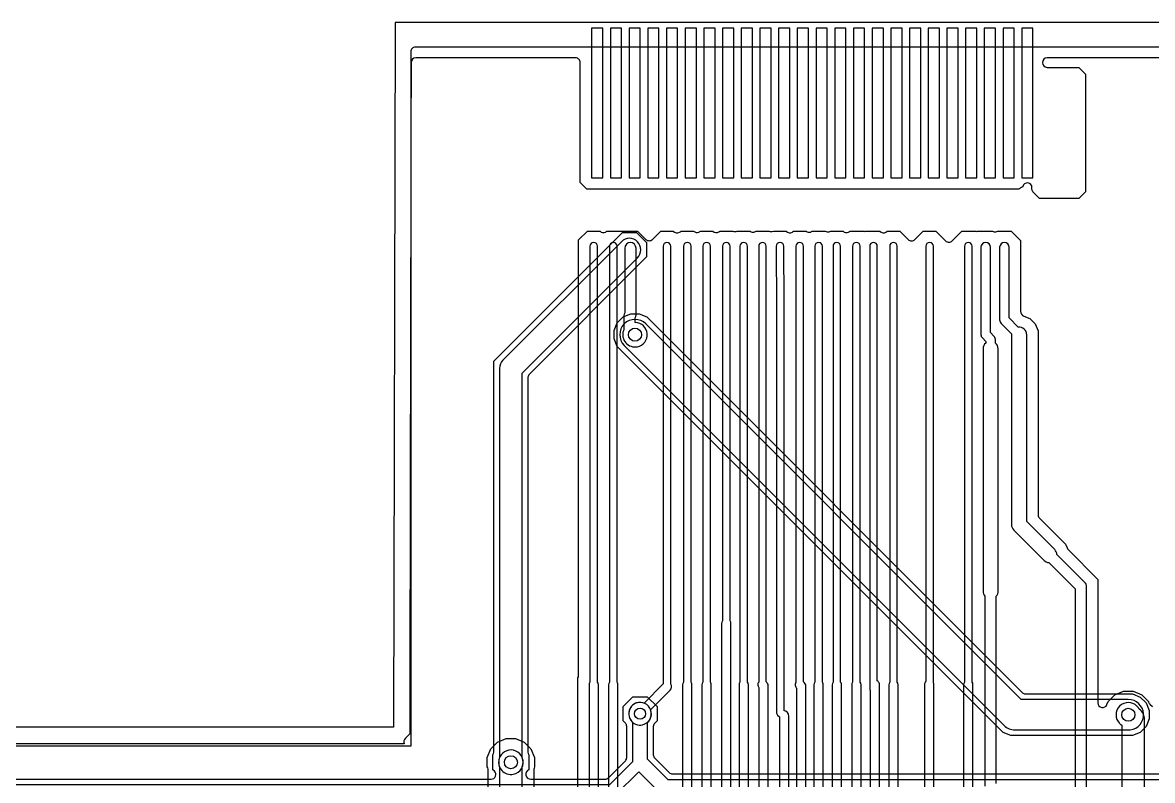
# Model space of a CAD drawing. Header units: millimetres. Extents: x -2 to 198, y 1 to 114.
# Drawn here: x 77.11 to 107.32, y 93.5 to 113.75 of the extents above; entities that cross this region are included whole.
import ezdxf

# ---------------------------------------------------------------- set-up
doc = ezdxf.new("R2010")
doc.units = ezdxf.units.MM

msp = doc.modelspace()

# ---------------------------------------------------------------- linework, layer by layer
at = {"layer": '16_copper'}
for points in [[(159.125, 93.99), (108.902, 93.99), (108.902, 112.973, 0.414214), (108.777, 113.098), (87.615, 113.098, 0.414214), (87.49, 112.973), (87.49, 94.411), (31.86, 94.411, 0.052526)], [(41.17, 93.529), (89.64, 93.529, 0.668185), (89.729, 93.743), (89.69, 93.781), (89.69, 94.182, 0.15245), (89.713, 94.253), (89.713, 104.7), (93.15, 108.138), (93.529, 108.138), (93.797, 107.87), (93.797, 107.491), (90.664, 104.358, 0.198912), (90.627, 104.27), (90.627, 94.253, 0.13048), (90.65, 94.182), (90.65, 93.781, 0.82858), (90.7, 93.529), (92.689, 93.529, 0.198912), (92.778, 93.566), (93.23, 94.018, 0.198912), (93.267, 94.107), (93.267, 94.938, 0.198912), (93.23, 95.027), (93.168, 95.089), (93.168, 95.466), (93.434, 95.732), (93.811, 95.732), (94.077, 95.466), (94.077, 95.089), (94.015, 95.027, 0.198912), (93.978, 94.938), (93.978, 94.179, 0.198912), (94.015, 94.09), (94.402, 93.703, 0.198912), (94.491, 93.666), (157.965, 93.666)], [(157.817, 93.514), (94.376, 93.514), (93.826, 94.064), (93.826, 95.053, 0.985666), (93.425, 95.508), (93.392, 95.475, 0.405782), (93.419, 95.053), (93.419, 93.992), (92.804, 93.377), (41.054, 93.377, 0.394851), (40.777, 93.368), (34.085, 86.677), (26.428, 86.716, 1), (26.426, 86.31), (34.168, 86.27), (34.179, 86.271, 0.186646), (34.313, 86.329), (41.055, 93.072), (92.868, 93.072, 0.198912), (92.975, 93.117), (93.587, 93.728), (94.148, 93.167, 0.198912), (94.291, 93.107), (157.733, 93.107)]]:
    msp.add_lwpolyline(points, format="xyb", dxfattribs=at)
for points in [[(90.234, 93.658, 0.467308), (90.475, 94.1), (90.475, 104.385), (93.555, 107.465, 1), (93.124, 107.896), (89.954, 104.727, 0.198912), (89.865, 104.511), (89.865, 94.1), (89.859, 94.085), (89.848, 94.044), (89.843, 94.001), (89.843, 93.959), (89.848, 93.916), (89.859, 93.875), (89.876, 93.835), (89.897, 93.798), (89.923, 93.764), (89.954, 93.733), (89.988, 93.707), (90.025, 93.686), (90.065, 93.669), (90.106, 93.658), (90.149, 93.653), (90.191, 93.653)], [(103.536, 94.691), (103.331, 94.776), (93.014, 105.093), (92.929, 105.299), (92.929, 105.521), (93.014, 105.727), (93.171, 105.884), (93.376, 105.969), (93.599, 105.969), (93.804, 105.884), (103.842, 95.845, 0.198912), (103.931, 95.809), (106.791, 95.809), (106.997, 95.724), (107.154, 95.567), (107.239, 95.361), (107.239, 95.139), (107.154, 94.933), (106.997, 94.776), (106.791, 94.691)], [(106.73, 94.847, 0.93983), (106.68, 95.656), (103.816, 95.656), (93.775, 105.697, 1), (93.2, 105.123), (103.36, 94.963, 0.198912), (103.648, 94.844), (106.68, 94.844)]]:
    msp.add_lwpolyline(points, format="xyb", close=True, dxfattribs=at)
at = {"layer": '1_copper'}
for points in [[(92.629, 113.601), (92.329, 113.601), (92.329, 109.601), (92.629, 109.601)], [(93.129, 113.601), (92.829, 113.601), (92.829, 109.601), (93.129, 109.601)], [(93.629, 113.601), (93.329, 113.601), (93.329, 109.601), (93.629, 109.601)], [(94.129, 113.601), (93.829, 113.601), (93.829, 109.601), (94.129, 109.601)], [(94.629, 113.601), (94.329, 113.601), (94.329, 109.601), (94.629, 109.601)], [(95.129, 113.601), (94.829, 113.601), (94.829, 109.601), (95.129, 109.601)], [(95.629, 113.601), (95.329, 113.601), (95.329, 109.601), (95.629, 109.601)], [(96.129, 113.601), (95.829, 113.601), (95.829, 109.601), (96.129, 109.601)], [(96.629, 113.601), (96.329, 113.601), (96.329, 109.601), (96.629, 109.601)], [(97.129, 113.601), (96.829, 113.601), (96.829, 109.601), (97.129, 109.601)], [(97.629, 113.601), (97.329, 113.601), (97.329, 109.601), (97.629, 109.601)], [(98.129, 113.601), (97.829, 113.601), (97.829, 109.601), (98.129, 109.601)], [(98.629, 113.601), (98.329, 113.601), (98.329, 109.601), (98.629, 109.601)], [(99.129, 113.601), (98.829, 113.601), (98.829, 109.601), (99.129, 109.601)], [(99.629, 113.601), (99.329, 113.601), (99.329, 109.601), (99.629, 109.601)], [(100.129, 113.601), (99.829, 113.601), (99.829, 109.601), (100.129, 109.601)], [(100.629, 113.601), (100.329, 113.601), (100.329, 109.601), (100.629, 109.601)], [(101.129, 113.601), (100.829, 113.601), (100.829, 109.601), (101.129, 109.601)], [(101.629, 113.601), (101.329, 113.601), (101.329, 109.601), (101.629, 109.601)], [(102.129, 113.601), (101.829, 113.601), (101.829, 109.601), (102.129, 109.601)], [(102.629, 113.601), (102.329, 113.601), (102.329, 109.601), (102.629, 109.601)], [(103.129, 113.601), (102.829, 113.601), (102.829, 109.601), (103.129, 109.601)], [(103.629, 113.601), (103.329, 113.601), (103.329, 109.601), (103.629, 109.601)], [(104.129, 113.601), (103.829, 113.601), (103.829, 109.601), (104.129, 109.601)]]:
    msp.add_lwpolyline(points, close=True, dxfattribs=at)
for points in [[(108.312, 112.809), (104.508, 112.809, 0.998875), (104.508, 112.556), (104.508, 112.556), (105.355, 112.556), (105.534, 112.377), (105.534, 109.225), (105.355, 109.046), (104.303, 109.046), (104.124, 109.225, 0.117702), (104.104, 109.289), (104.104, 109.343, 0.889589), (103.857, 109.372), (103.856, 109.363, 0.166497), (103.78, 109.32), (103.775, 109.315, 0.042958), (103.755, 109.296), (92.203, 109.296), (92.024, 109.475), (92.024, 112.684, 0.414214), (91.899, 112.809), (87.626, 112.809, 0.413591), (87.501, 112.684), (87.5, 112.297), (87.5, 112.297), (87.5, 112.297), (87.5, 112.172), (87.5, 112.172), (87.5, 112.172), (87.499, 112.047), (87.499, 112.047), (87.499, 112.047), (87.499, 111.922), (87.499, 111.922), (87.499, 111.922), (87.499, 111.797), (87.499, 111.797), (87.499, 111.797), (87.498, 111.672), (87.498, 111.672), (87.498, 111.672), (87.498, 111.547), (87.498, 111.547), (87.498, 111.547), (87.498, 111.422), (87.498, 111.422), (87.498, 111.422), (87.498, 111.297), (87.498, 111.297), (87.498, 111.297), (87.497, 111.172), (87.497, 111.172), (87.497, 111.172), (87.497, 111.047), (87.497, 111.047), (87.497, 111.047), (87.497, 110.922), (87.497, 110.922), (87.497, 110.922), (87.497, 110.797), (87.497, 110.797), (87.497, 110.797), (87.495, 110.047), (87.495, 110.047), (87.495, 110.047), (87.495, 109.922), (87.495, 109.922), (87.495, 109.922), (87.495, 109.797), (87.495, 109.797), (87.495, 109.797), (87.494, 109.672), (87.494, 109.672), (87.494, 109.672), (87.494, 109.547), (87.494, 109.547), (87.494, 109.547), (87.494, 109.422), (87.494, 109.422), (87.494, 109.422), (87.493, 109.297), (87.493, 109.297), (87.493, 109.297), (87.493, 109.172), (87.493, 109.172), (87.493, 109.172), (87.493, 109.047), (87.493, 109.047), (87.493, 109.047), (87.493, 108.922), (87.493, 108.922), (87.493, 108.922), (87.492, 108.797), (87.492, 108.797), (87.492, 108.797), (87.492, 108.672), (87.492, 108.672), (87.492, 108.672), (87.492, 108.547), (87.492, 108.547), (87.492, 108.547), (87.492, 108.422), (87.492, 108.422), (87.492, 108.422), (87.49, 107.672), (87.49, 107.672), (87.49, 107.672), (87.49, 107.547), (87.49, 107.547), (87.49, 107.547), (87.489, 107.422), (87.489, 107.422), (87.489, 107.422), (87.489, 107.297), (87.489, 107.297), (87.489, 107.297), (87.489, 107.172), (87.489, 107.172), (87.489, 107.172), (87.489, 107.047), (87.489, 107.047), (87.489, 107.047), (87.488, 106.922), (87.488, 106.922), (87.488, 106.922), (87.488, 106.797), (87.488, 106.797), (87.488, 106.797), (87.488, 106.672), (87.488, 106.672), (87.488, 106.672), (87.488, 106.547), (87.488, 106.547), (87.488, 106.547), (87.487, 106.422), (87.487, 106.422), (87.487, 106.422), (87.487, 106.297), (87.487, 106.297), (87.487, 106.297), (87.487, 106.172), (87.487, 106.172), (87.487, 106.172), (87.487, 106.047), (87.487, 106.047), (87.487, 106.047), (87.485, 105.297), (87.485, 105.297), (87.485, 105.297), (87.485, 105.172), (87.485, 105.172), (87.485, 105.172), (87.484, 105.047), (87.484, 105.047), (87.484, 105.047), (87.484, 104.922), (87.484, 104.922), (87.484, 104.922), (87.484, 104.797), (87.484, 104.797), (87.484, 104.797), (87.484, 104.672), (87.484, 104.672), (87.484, 104.672), (87.483, 104.547), (87.483, 104.547), (87.483, 104.547), (87.483, 104.422), (87.483, 104.422), (87.483, 104.422), (87.483, 104.297), (87.483, 104.297), (87.483, 104.297), (87.483, 104.172), (87.483, 104.172), (87.483, 104.172), (87.482, 104.047), (87.482, 104.047), (87.482, 104.047), (87.482, 103.922), (87.482, 103.922), (87.482, 103.922), (87.482, 103.797), (87.482, 103.797), (87.482, 103.797), (87.482, 103.672), (87.482, 103.672), (87.482, 103.672), (87.48, 102.922), (87.48, 102.922), (87.48, 102.922), (87.48, 102.797), (87.48, 102.797), (87.48, 102.797), (87.479, 102.672), (87.479, 102.672), (87.479, 102.672), (87.479, 102.547), (87.479, 102.547), (87.479, 102.547), (87.479, 102.422), (87.479, 102.422), (87.479, 102.422), (87.479, 102.297), (87.479, 102.297), (87.479, 102.297), (87.478, 102.172), (87.478, 102.172), (87.478, 102.172), (87.478, 102.047), (87.478, 102.047), (87.478, 102.047), (87.478, 101.922), (87.478, 101.922), (87.478, 101.922), (87.478, 101.797), (87.478, 101.797), (87.478, 101.797), (87.477, 101.672), (87.477, 101.672), (87.477, 101.672), (87.477, 101.547), (87.477, 101.547), (87.477, 101.547), (87.477, 101.422), (87.477, 101.422), (87.477, 101.422), (87.476, 101.297), (87.476, 101.297), (87.476, 101.297), (87.475, 100.547), (87.475, 100.547), (87.475, 100.547), (87.475, 100.422), (87.475, 100.422), (87.475, 100.422), (87.474, 100.297), (87.474, 100.297), (87.474, 100.297), (87.474, 100.172), (87.474, 100.172), (87.474, 100.172), (87.474, 100.047), (87.474, 100.047), (87.474, 100.047), (87.474, 99.922), (87.474, 99.922), (87.474, 99.922), (87.473, 99.797), (87.473, 99.797), (87.473, 99.797), (87.473, 99.672), (87.473, 99.672), (87.473, 99.672), (87.473, 99.547), (87.473, 99.547), (87.473, 99.547), (87.472, 99.422), (87.472, 99.422), (87.472, 99.422), (87.472, 99.297), (87.472, 99.297), (87.472, 99.297), (87.472, 99.172), (87.472, 99.172), (87.472, 99.172), (87.472, 99.047), (87.472, 99.047), (87.472, 99.047), (87.47, 98.172), (87.47, 98.172), (87.47, 98.172), (87.47, 98.047), (87.47, 98.047), (87.47, 98.047), (87.469, 97.922), (87.469, 97.922), (87.469, 97.922), (87.469, 97.797), (87.469, 97.797), (87.469, 97.797), (87.469, 97.672), (87.469, 97.672), (87.469, 97.672), (87.469, 97.547), (87.469, 97.547), (87.469, 97.547), (87.468, 97.422), (87.468, 97.422), (87.468, 97.422), (87.468, 97.297), (87.468, 97.297), (87.468, 97.297), (87.468, 97.172), (87.468, 97.172), (87.468, 97.172), (87.467, 97.047), (87.467, 97.047), (87.467, 97.047), (87.467, 96.922), (87.467, 96.922), (87.467, 96.922), (87.467, 96.797), (87.467, 96.797), (87.467, 96.797), (87.467, 96.672), (87.467, 96.672), (87.467, 96.672), (87.465, 95.922), (87.465, 95.922), (87.465, 95.922), (87.465, 95.797), (87.465, 95.797), (87.465, 95.797), (87.465, 95.672), (87.465, 95.672), (87.465, 95.672), (87.464, 95.547), (87.464, 95.547), (87.464, 95.547), (87.464, 95.422), (87.464, 95.422), (87.464, 95.422), (87.464, 95.297), (87.464, 95.297), (87.464, 95.297), (87.463, 95.172), (87.463, 95.172), (87.463, 95.172), (87.463, 95.047), (87.463, 95.047), (87.463, 95.047), (87.463, 94.922, 0.012136), (87.463, 94.916), (87.463, 94.737), (87.349, 94.623, 0.320229), (87.312, 94.474), (32.412, 94.474, 0.052526)], [(91.956, 90.823), (91.956, 96.233, 0.155083), (91.979, 96.305), (91.979, 107.941), (92.217, 108.179), (92.554, 108.179, 0.328038), (92.699, 108.151), (92.711, 108.157, 0.055343), (92.738, 108.179), (93.555, 108.179), (93.777, 107.957, 0.414214), (93.953, 107.957), (94.175, 108.179), (94.511, 108.179, 0.397622), (94.681, 108.146), (94.703, 108.163, 0.035505), (94.719, 108.179), (95.055, 108.179, 0.322418), (95.199, 108.153), (95.211, 108.159, 0.051994), (95.236, 108.179), (95.573, 108.179, 0.367454), (95.733, 108.155), (95.755, 108.172, 0.014791), (95.761, 108.179), (96.108, 108.179, 0.208879), (96.218, 108.179), (96.567, 108.179, 0.23407), (96.674, 108.152), (96.687, 108.155, 0.078203), (96.727, 108.179), (97.075, 108.179, 0.21284), (97.188, 108.179), (97.534, 108.179, 0.373266), (97.696, 108.153), (97.718, 108.17, 0.018915), (97.726, 108.179), (98.064, 108.179, 0.269115), (98.187, 108.154), (98.187, 108.154, 0.080694), (98.229, 108.179), (98.57, 108.179, 0.124877), (98.627, 108.156), (98.641, 108.156, 0.132536), (98.713, 108.179), (99.053, 108.179, 0.330872), (99.199, 108.15), (99.211, 108.156, 0.057125), (99.239, 108.179), (99.59, 108.179, 0.178635), (99.683, 108.179), (100.034, 108.179, 0.38301), (100.2, 108.15), (100.221, 108.167, 0.02567), (100.233, 108.179), (100.569, 108.179), (100.795, 107.953, 0.414214), (100.972, 107.953), (101.198, 108.179), (101.534, 108.179), (101.794, 107.919, 0.414214), (101.971, 107.919), (102.231, 108.179), (102.584, 108.179, 0.168706), (102.671, 108.179), (103.049, 108.179, 0.056506), (103.075, 108.166), (103.088, 108.163, 0.174264), (103.183, 108.179), (103.545, 108.179), (103.798, 107.926), (103.798, 106.034, 0.325167), (103.886, 105.907), (104.047, 105.841), (104.19, 105.698), (104.267, 105.511), (104.267, 100.592, 0.198912), (104.304, 100.504), (105, 99.808), (105.041, 99.708, 0.098493), (105.068, 99.668), (105.867, 98.868), (105.867, 95.568, 0.820695), (106.108, 95.52), (106.144, 95.608), (106.322, 95.786), (106.554, 95.882), (106.806, 95.882), (107.038, 95.786), (107.216, 95.608, 0.166442), (107.256, 95.536), (107.324, 95.468)], [(92.511, 88.476), (92.511, 96.052, 0.155036), (92.487, 96.124), (92.487, 107.772, 1), (92.284, 107.772), (92.284, 96.123, 0.154847), (92.261, 96.052), (92.261, 88.528)], [(96.054, 90.457), (96.054, 97.687, 0.155036), (96.031, 97.758), (96.031, 107.772, 1), (95.828, 107.772), (95.828, 97.758, 0.154847), (95.804, 97.687), (95.804, 90.461)], [(96.522, 90.063), (96.522, 96.052, 0.155036), (96.499, 96.124), (96.499, 107.772, 1), (96.295, 107.772), (96.295, 96.123, 0.154847), (96.272, 96.052), (96.272, 90.067)], [(97.048, 88.653), (97.048, 96.026, 0.234782), (96.999, 96.127), (96.999, 107.772, 1), (96.796, 107.772), (96.796, 96.124, 0.18211), (96.773, 96.039), (96.779, 96.011, 0.067288), (96.798, 95.978), (96.798, 88.657)], [(97.599, 88.176), (97.599, 95.214, 0.410919), (97.475, 95.356), (97.475, 106.98, 0.097683), (97.468, 107.018), (97.468, 107.772, 1), (97.264, 107.772), (97.264, 106.988, 0.091432), (97.272, 106.949), (97.272, 95.314, 0.198912), (97.302, 95.242), (97.349, 95.195), (97.349, 88.18)], [(98.058, 87.293), (98.058, 96.014, 0.271065), (97.996, 96.127), (97.996, 107.772, 1), (97.793, 107.772), (97.793, 96.124, 0.240549), (97.776, 96.011), (97.788, 95.986, 0.051056), (97.808, 95.962), (97.808, 87.297)], [(132.794, 76.626), (111.096, 76.626), (99.028, 88.694), (99.009, 88.71), (99.009, 96.052), (99.006, 96.08, 0.098197), (98.986, 96.124), (98.986, 107.772, 1), (98.783, 107.772), (98.783, 96.123, 0.154847), (98.759, 96.052), (98.759, 88.71, 0.449951), (98.741, 88.407), (110.868, 76.279, 0.198912), (111.012, 76.22), (132.878, 76.22, 0.198912)], [(108.87, 80.557), (99.532, 89.896), (99.532, 96.052, 0.155036), (99.508, 96.124), (99.508, 107.772, 1), (99.305, 107.772), (99.305, 96.123, 0.154847), (99.282, 96.052), (99.282, 89.891, 0.361553), (99.299, 89.697), (108.656, 80.341, 0.394855)], [(101.479, 90.265), (101.479, 96.052, 0.108318), (101.468, 96.104), (101.468, 107.772, 1), (101.264, 107.772), (101.264, 96.138, 0.193008), (101.229, 96.052), (101.229, 90.317)], [(122.987, 91.709), (103.474, 91.709), (102.551, 92.632), (102.551, 92.635), (102.548, 92.665, 0.101916), (102.524, 92.722), (102.524, 96.052, 0.155036), (102.501, 96.124), (102.501, 107.772, 1), (102.297, 107.772), (102.297, 96.123, 0.154847), (102.274, 96.052), (102.274, 92.721, 0.074232), (102.254, 92.681), (102.247, 92.65, 0.331449), (102.291, 92.461), (103.259, 91.493, 0.394855), (103.461, 91.303), (122.903, 91.303)], [(103.149, 93.408), (103.149, 98.418, 0.181961), (103.2, 98.552), (103.2, 105.029, 0.227443), (103.124, 105.187), (103.124, 105.283, 0.198912), (103.087, 105.373), (102.993, 105.467), (102.993, 107.747, 1), (102.739, 107.747), (102.739, 105.414, 0.198912), (102.776, 105.324), (102.87, 105.23), (102.87, 105.187, 0.22724), (102.794, 105.029), (102.794, 98.552, 0.182233), (102.845, 98.418), (102.845, 93.345, 0.198912)], [(105.562, 92.619), (105.562, 98.679, 0.198912), (105.518, 98.787), (104.771, 99.533, 0.181962), (104.713, 99.664), (103.962, 100.414), (103.962, 105.41, 0.445977), (103.737, 105.611), (103.493, 105.856), (103.493, 107.747, 1), (103.239, 107.747), (103.239, 105.803, 0.198912), (103.276, 105.713), (103.558, 105.432), (103.556, 105.41), (103.556, 100.33, 0.198912), (103.615, 100.186), (104.425, 99.376, 0.182237), (104.556, 99.318), (105.258, 98.616), (105.258, 92.619)], [(107.112, 92.449), (107.112, 95.123, 0.260581), (106.974, 95.395), (106.953, 95.432, 1), (106.407, 95.068), (106.433, 95.034, 0.0695), (106.502, 94.975), (106.502, 92.449)], [(89.56, 91.645), (89.56, 93.775, 0.039903), (89.559, 93.795), (89.558, 93.798, 0.102019), (89.538, 93.854), (89.538, 94.106), (89.634, 94.338), (89.812, 94.516), (90.044, 94.612), (90.296, 94.612), (90.528, 94.516), (90.706, 94.338), (90.802, 94.106), (90.802, 93.854, 0.106001), (90.781, 93.796), (90.781, 93.784), (90.78, 93.775), (90.78, 91.645, 0.039903)]]:
    msp.add_lwpolyline(points, format="xyb", dxfattribs=at)
for points in [[(93.028, 96.08, 0.098197), (93.008, 96.124), (93.008, 107.772, 1), (92.805, 107.772), (92.805, 96.123, 0.154847), (92.781, 96.052), (92.781, 86.407, 0.198912), (92.818, 86.318), (94.13, 85.006, 0.198912), (94.218, 84.969), (95.842, 84.969, 0.983649), (96.398, 85.21), (96.377, 85.253, 0.60152), (95.842, 85.219), (94.27, 85.219), (93.031, 86.458), (93.031, 96.052)], [(93.552, 105.088, 0.892812), (93.497, 105.737), (93.497, 105.862, 0.132782), (93.518, 105.939), (93.518, 107.721, 1), (93.214, 107.721), (93.214, 105.995, 0.118195), (93.193, 105.918), (93.193, 105.553), (93.177, 105.515), (93.166, 105.474), (93.16, 105.431), (93.16, 105.389), (93.166, 105.346), (93.177, 105.305), (93.193, 105.265), (93.215, 105.228), (93.241, 105.194), (93.271, 105.163), (93.305, 105.137), (93.342, 105.116), (93.382, 105.099), (93.424, 105.088), (93.466, 105.083), (93.509, 105.083)], [(93.693, 94.983, 0.45105), (93.906, 95.384), (94.431, 95.91, 0.365164), (94.445, 96.07), (94.445, 107.772, 1), (94.241, 107.772), (94.241, 96.073), (93.729, 95.561), (93.693, 95.572), (93.646, 95.58), (93.599, 95.58), (93.552, 95.572), (93.506, 95.558), (93.464, 95.536), (93.425, 95.508), (93.392, 95.475), (93.364, 95.436), (93.342, 95.394), (93.328, 95.348), (93.32, 95.301), (93.32, 95.254), (93.328, 95.207), (93.342, 95.161), (93.364, 95.119), (93.392, 95.081), (93.425, 95.047), (93.464, 95.019), (93.506, 94.997), (93.552, 94.983), (93.599, 94.975), (93.646, 94.975)], [(95.009, 96.08, 0.098197), (94.989, 96.124), (94.989, 107.772, 1), (94.785, 107.772), (94.785, 96.123, 0.154847), (94.762, 96.052), (94.762, 92.041), (94.743, 92.025), (94.423, 91.705, 0.103046), (94.369, 91.639), (94.341, 91.677, 1), (93.88, 91.283), (93.913, 91.25, 0.525436), (94.395, 91.379), (94.478, 91.379, 0.320146), (94.71, 91.417), (95.031, 91.737, 0.449822), (95.012, 92.04), (95.012, 96.052)], [(95.526, 96.08, 0.098197), (95.506, 96.124), (95.506, 107.772, 1), (95.303, 107.772), (95.303, 96.123, 0.154847), (95.279, 96.052), (95.279, 91.714), (95.261, 91.698), (94.592, 91.029, 0.939315), (94.488, 90.433), (94.535, 90.426, 0.432654), (94.861, 90.723), (95.548, 91.41, 0.449822), (95.529, 91.713), (95.529, 96.052)], [(98.52, 96.08, 0.098197), (98.5, 96.124), (98.5, 107.772, 1), (98.297, 107.772), (98.297, 96.123, 0.154847), (98.273, 96.052), (98.273, 88.367, 0.151551), (98.246, 88.281), (98.246, 87.396, 0.198912), (98.29, 87.289), (100.174, 85.405, 0.934881), (100.747, 85.212), (100.762, 85.257, 0.567443), (100.389, 85.621), (98.551, 87.46), (98.551, 88.281, 0.153402), (98.523, 88.369), (98.523, 96.052)], [(100.022, 96.08, 0.196859), (99.968, 96.156), (99.968, 107.772, 1), (99.764, 107.772), (99.764, 95.945, 0.084505), (99.776, 95.899), (99.776, 91.189, 0.198912), (99.812, 91.101), (100.109, 90.804, 0.961325), (100.677, 90.595), (100.692, 90.64, 0.61692), (100.278, 90.989), (100.026, 91.241), (100.026, 96.052)], [(100.7, 91.146, 1), (100.558, 91.735), (100.526, 91.725), (100.526, 96.052, 0.155036), (100.502, 96.124), (100.502, 107.772, 1), (100.299, 107.772), (100.299, 96.123, 0.154847), (100.276, 96.052), (100.276, 91.663, 0.290248), (100.344, 91.543), (100.334, 91.511), (100.327, 91.464), (100.327, 91.417), (100.334, 91.37), (100.349, 91.324), (100.37, 91.282), (100.398, 91.244), (100.432, 91.21), (100.471, 91.182), (100.513, 91.16), (100.558, 91.146), (100.605, 91.138), (100.653, 91.138)], [(90.234, 91.118, 0.467308), (90.475, 91.56), (90.475, 93.86, 0.958867), (89.876, 94.125), (89.859, 94.085, 0.177174), (89.865, 93.86), (89.865, 91.56), (89.859, 91.545), (89.848, 91.504), (89.843, 91.461), (89.843, 91.419), (89.848, 91.376), (89.859, 91.335), (89.876, 91.295), (89.897, 91.258), (89.923, 91.224), (89.954, 91.193), (89.988, 91.167), (90.025, 91.146), (90.065, 91.129), (90.106, 91.118), (90.149, 91.113), (90.191, 91.113)]]:
    msp.add_lwpolyline(points, format="xyb", close=True, dxfattribs=at)
at = {"layer": 'drills_via_1_16'}
for centre, radius in [((93.488, 105.41), 0.175), ((93.623, 95.278), 0.15), ((106.68, 95.25), 0.175), ((90.17, 93.98), 0.175)]:
    msp.add_circle(centre, radius, dxfattribs=at)
at = {"layer": 'outline'}
msp.add_lwpolyline([(164.145, 94.915), (109.256, 94.915), (109.296, 113.752), (87.073, 113.752), (87.033, 94.915), (32.145, 94.915)], dxfattribs=at)

doc.saveas('drawing.dxf')
